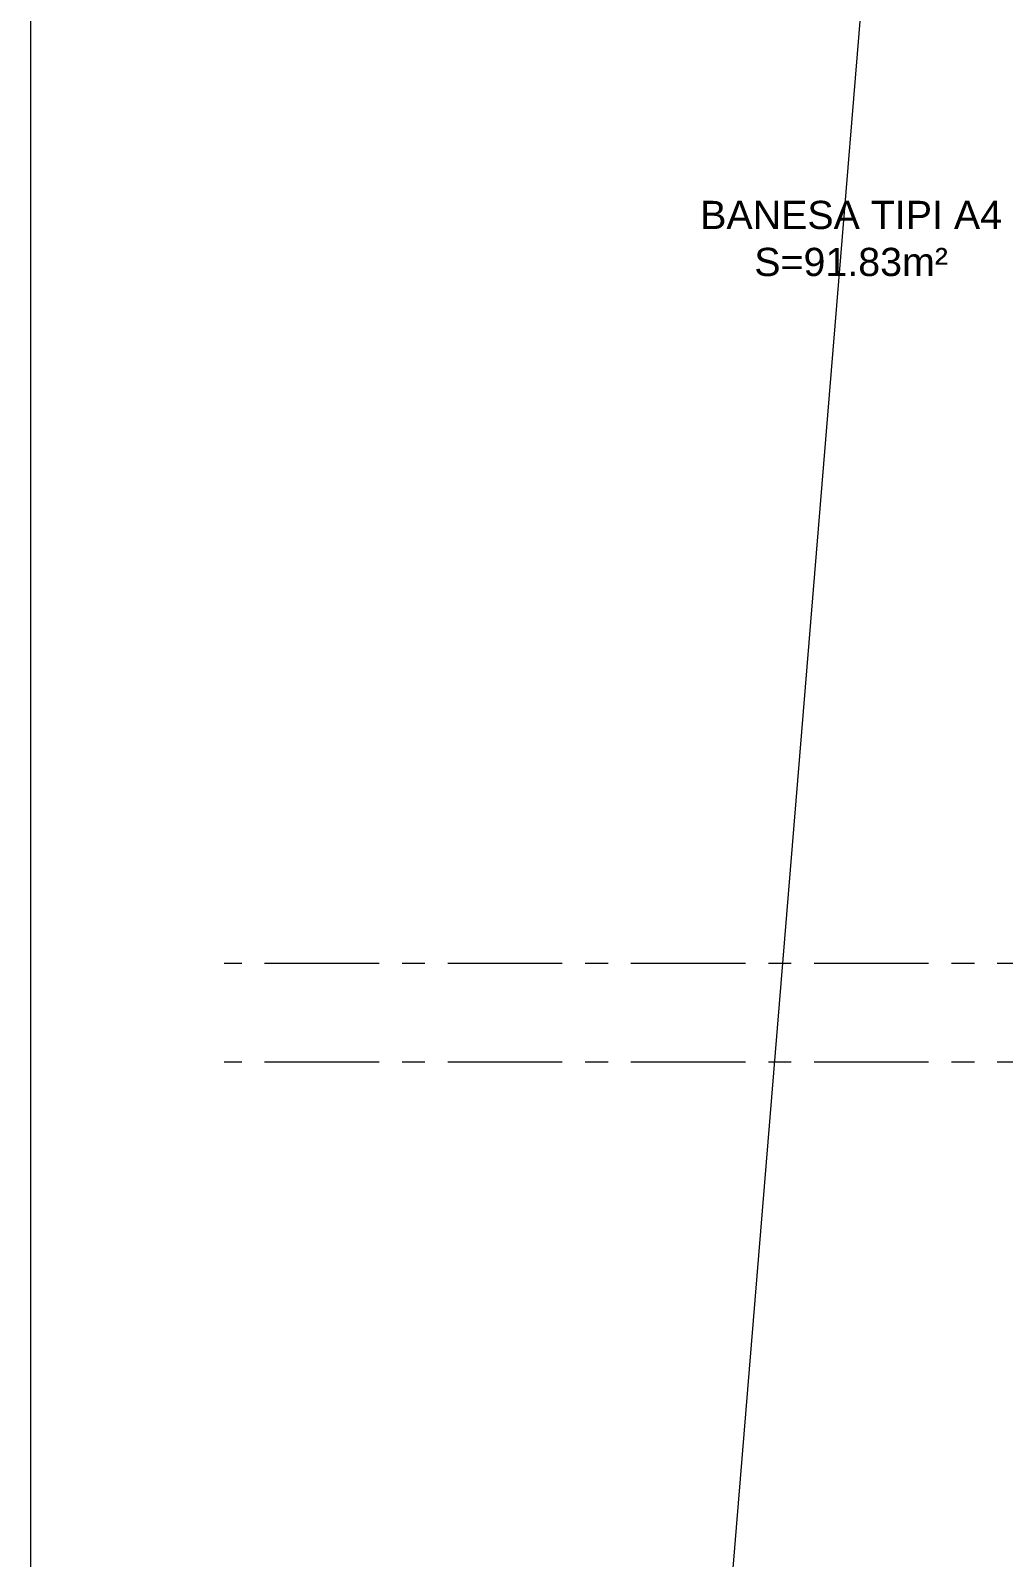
# Model space of a CAD drawing. Header units: centimetres. Extents: x 92587 to 105438, y -55119 to -48334.
# Drawn here: x 92587 to 93277, y -52434 to -51351 of the extents above; entities that cross this region are included whole.
import ezdxf

# ---------------------------------------------------------------- set-up
doc = ezdxf.new("R2010")
doc.units = ezdxf.units.CM
doc.header["$LTSCALE"] = 50
doc.header["$MEASUREMENT"] = 0
doc.linetypes.add('AXES', pattern=[2, 1.25, -0.25, 0.25, -0.25])
doc.linetypes.add('CACHE', pattern=[0.375, 0.25, -0.125])
doc.layers.add('AXES', color=10, linetype='AXES')
doc.layers.add('TEXTE', color=7, linetype='Continuous')
doc.layers.add('BETON CACHE', color=4, linetype='CACHE', lineweight=5)
doc.layers.add('MACONNERIE COUPE', color=7, linetype='Continuous', lineweight=30)
doc.layers.add('FMULT', color=150, linetype='Continuous', plot=False)
doc.styles.add('RS_TEXT_1.50', font='arial.ttf', dxfattribs={"height": 12.5})

# ---------------------------------------------------------------- blocks, each defined once
blk = doc.blocks.new('A$C1cd8c289')
at = {"layer": 'AXES', "lineweight": 5, "ltscale": 1.3}
for p, q in [((3195, -1150), (-1985, -1150)), ((3195, -1220), (-1985, -1220))]:
    blk.add_line(p, q, dxfattribs=at)

msp = doc.modelspace()

# ---------------------------------------------------------------- linework, layer by layer
at = {"layer": 'BETON CACHE', "color": 232, "linetype": 'ByBlock', "ltscale": 0.01}
msp.add_lwpolyline([(97584.73, -54847.46), (96271.5, -54807.71), (92924.24, -54401.92), (93325.34, -49521.26), (96974.62, -49407.74), (97564.02, -49414.31)], close=True, dxfattribs=at)
at = {"layer": 'FMULT', "lineweight": 5, "ltscale": 0.5}
msp.add_lwpolyline([(92586.68, -55119.47), (97882.45, -55119.47), (97882.45, -48775.25), (92586.68, -48775.25)], close=True, dxfattribs=at)

# ---------------------------------------------------------------- block references
at = {"layer": 'MACONNERIE COUPE', "lineweight": 5, "ltscale": 0.5}
msp.add_blockref('A$C1cd8c289', (94709.11, -50862.36), dxfattribs=at)

# ---------------------------------------------------------------- texts
at = {"layer": 'TEXTE', "insert": (93169.11, -51498.23), "char_height": 20, "width": 223.1256, "attachment_point": 5, "style": 'RS_TEXT_1.50'}
msp.add_mtext('BANESA TIPI A4\\PS=91.83m²', dxfattribs=at)

doc.saveas('drawing.dxf')
